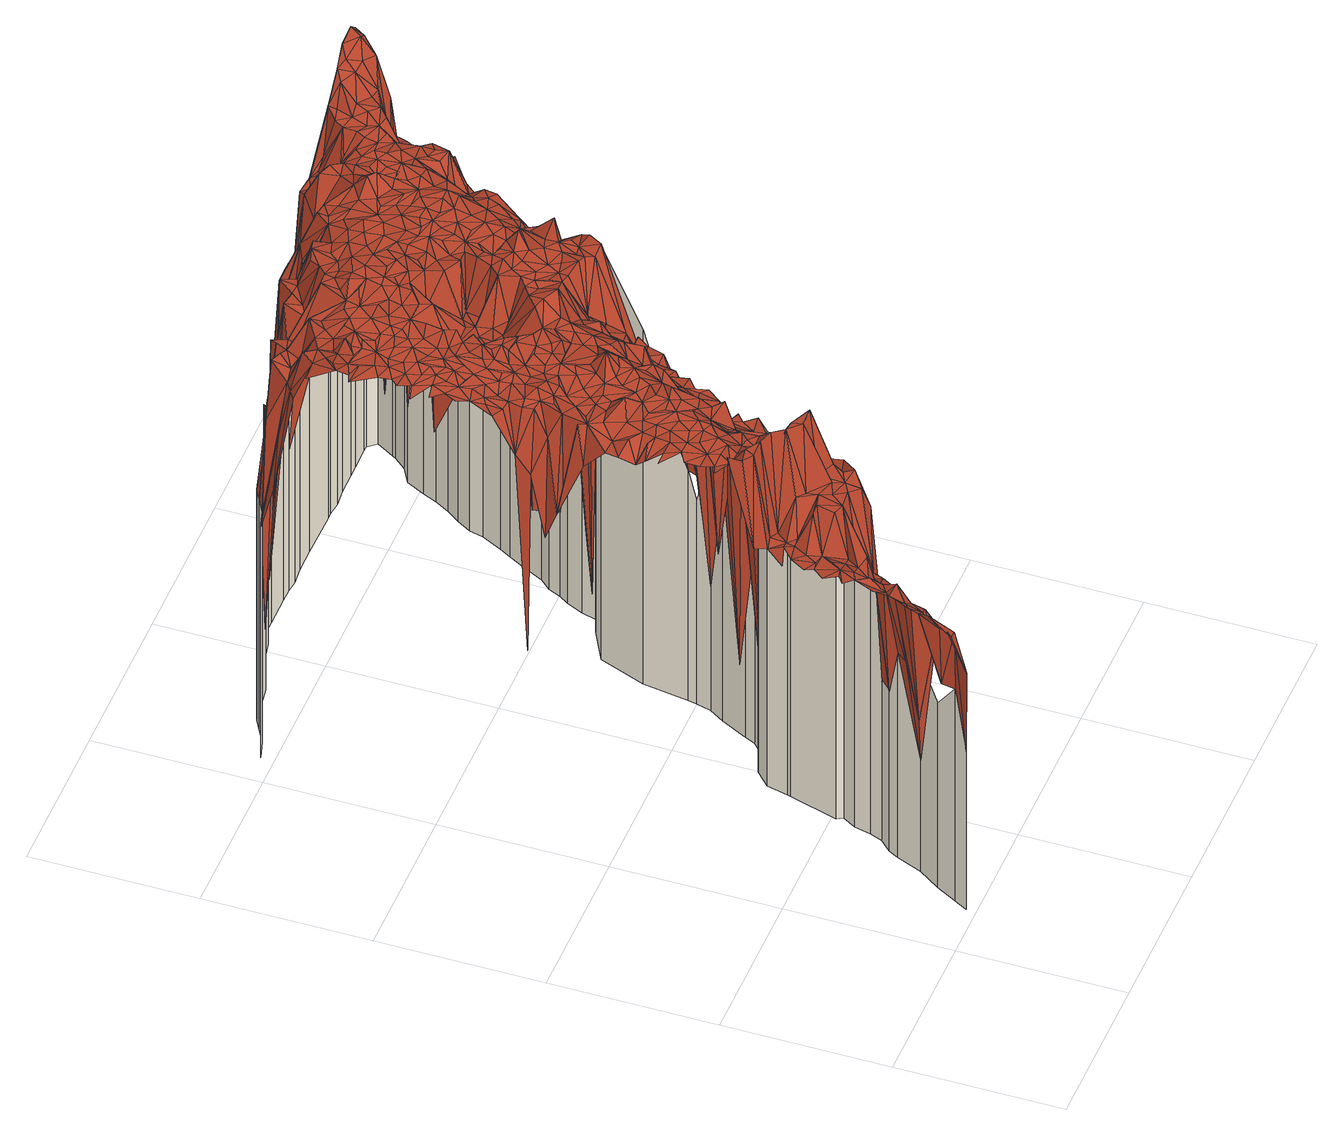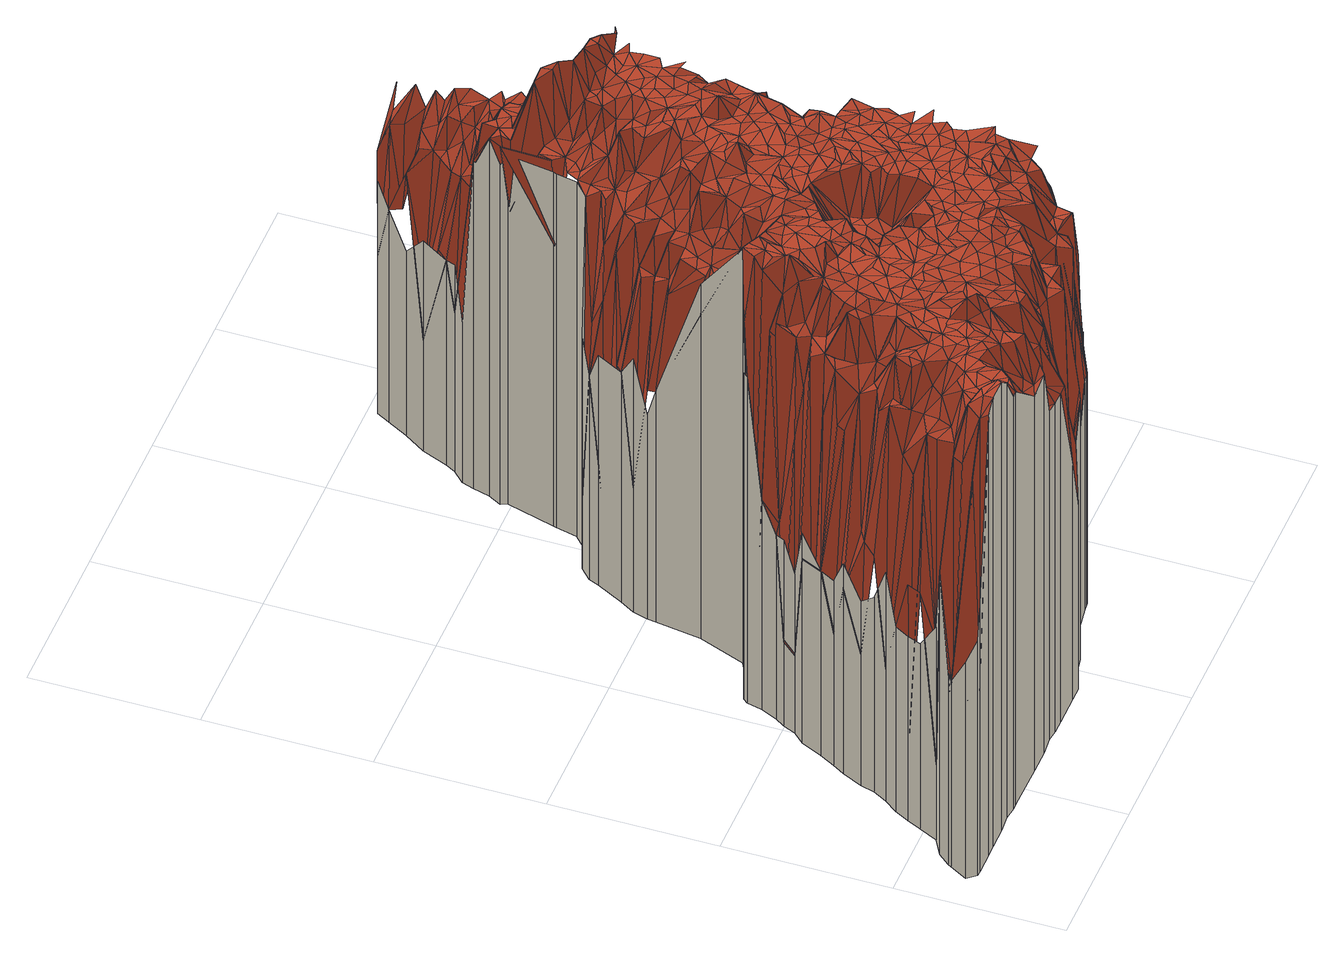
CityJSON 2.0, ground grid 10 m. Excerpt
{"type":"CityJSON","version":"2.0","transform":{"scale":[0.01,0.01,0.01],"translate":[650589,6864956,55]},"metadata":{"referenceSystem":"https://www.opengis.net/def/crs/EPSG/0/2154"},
"CityObjects":{
"building1":{"type":"Building","geometry":[{"type":"MultiSurface","lod":"2","boundaries":[[[0,1,2]],[[3,4,2]],[[1,3,2]],[[5,4,6]],[[4,3,6]],[[3,1,7]],[[8,5,9]],[[10,11,12]],[[8,13,14]],[[13,10,14]],[[13,8,9]],[[12,11,15]],[[5,6,16]],[[6,3,16]],[[3,7,17]],[[11,10,18]],[[5,16,9]],[[10,13,18]],[[16,3,17]],[[19,20,21,17]],[[15,11,22]],[[15,23,24]],[[24,23,25]],[[23,26,25]],[[26,23,27]],[[11,28,22]],[[28,11,18]],[[23,15,29]],[[30,13,9]],[[31,32,27]],[[16,33,9]],[[34,15,22]],[[32,31,35]],[[15,34,29]],[[13,30,18]],[[36,16,17]],[[33,30,9]],[[28,34,22]],[[37,19,17,38]],[[23,39,27]],[[33,16,36]],[[40,28,18]],[[39,31,27]],[[41,42,43]],[[35,31,44]],[[30,40,18]],[[45,23,29]],[[34,28,46]],[[30,33,36]],[[29,34,47]],[[39,23,48]],[[28,40,46]],[[23,45,48]],[[49,35,44]],[[31,39,44]],[[35,49,43]],[[50,30,36]],[[40,30,51]],[[45,29,47]],[[30,50,51]],[[52,53,54]],[[45,39,48]],[[41,55,54]],[[56,41,43]],[[34,46,57]],[[55,52,54]],[[39,58,44]],[[53,59,60]],[[50,36,61]],[[34,62,47]],[[46,40,63]],[[64,37,38,65]],[[49,56,43]],[[58,49,44]],[[40,51,63]],[[59,53,52]],[[55,41,66]],[[41,56,66]],[[67,59,68]],[[51,50,63]],[[39,45,69]],[[62,34,57]],[[69,45,47]],[[52,55,70]],[[59,52,70]],[[39,69,71]],[[56,49,72]],[[73,50,61]],[[49,58,72]],[[58,39,74]],[[50,73,63]],[[46,75,57]],[[75,46,63]],[[74,39,71]],[[76,77,68]],[[56,78,66]],[[79,55,66]],[[80,69,47]],[[62,80,47]],[[68,59,81]],[[77,76,82]],[[55,79,70]],[[83,59,70]],[[84,56,72]],[[76,68,81]],[[78,79,66]],[[69,80,71]],[[85,62,57]],[[73,75,63]],[[56,84,78]],[[76,86,82]],[[87,86,88]],[[58,89,72]],[[90,73,61]],[[79,83,70]],[[80,74,71]],[[91,64,65,90]],[[75,85,57]],[[85,80,62]],[[89,58,74]],[[59,92,81]],[[75,73,90]],[[92,59,83]],[[89,84,72]],[[93,94,88]],[[79,78,95]],[[83,79,96]],[[97,94,98]],[[80,89,74]],[[92,76,81]],[[86,93,88]],[[85,75,99]],[[86,76,100]],[[101,97,102]],[[84,103,78]],[[104,80,85]],[[105,75,90]],[[75,105,99]],[[89,80,106]],[[93,86,100]],[[78,103,95]],[[76,107,100]],[[94,108,98]],[[84,89,109]],[[108,94,93]],[[80,104,106]],[[104,85,99]],[[108,97,98]],[[110,91,90,111]],[[101,112,113]],[[79,114,96]],[[115,83,96]],[[76,92,116]],[[103,84,109]],[[115,92,83]],[[107,76,116]],[[114,79,95]],[[112,101,102]],[[97,117,102]],[[97,108,117]],[[118,104,99]],[[89,119,109]],[[119,89,106]],[[120,93,100]],[[121,103,109]],[[92,115,116]],[[114,115,96]],[[104,122,106]],[[123,124,113]],[[107,125,100]],[[120,108,93]],[[105,126,99]],[[112,123,113]],[[103,127,95]],[[128,110,111,129]],[[117,112,102]],[[119,121,109]],[[130,124,131]],[[125,107,116]],[[122,104,118]],[[126,118,99]],[[122,119,106]],[[103,121,132]],[[133,120,100]],[[125,133,100]],[[134,114,95]],[[115,114,135]],[[127,103,132]],[[115,136,116]],[[126,105,129]],[[130,131,137]],[[124,123,131]],[[108,138,117]],[[120,138,108]],[[127,134,95]],[[130,139,140]],[[112,117,141]],[[121,119,142]],[[143,122,118]],[[119,122,142]],[[144,125,116]],[[114,134,135]],[[123,112,145]],[[146,130,137]],[[131,123,137]],[[147,115,135]],[[136,144,116]],[[126,143,118]],[[145,112,141]],[[121,148,132]],[[149,150,151]],[[152,128,129,126]],[[120,133,153]],[[115,147,136]],[[140,139,151]],[[139,130,146]],[[154,127,132]],[[138,155,117]],[[125,156,133]],[[148,121,142]],[[117,155,141]],[[138,120,153]],[[123,146,137]],[[134,147,135]],[[122,157,142]],[[158,122,143]],[[144,156,125]],[[148,154,132]],[[133,156,153]],[[122,158,159]],[[157,122,159]],[[126,158,143]],[[134,127,160]],[[123,145,161]],[[162,152,126,163]],[[164,149,165]],[[166,149,151]],[[167,144,136]],[[127,154,160]],[[147,134,168]],[[139,166,151]],[[157,148,142]],[[169,145,141]],[[147,167,136]],[[123,170,171]],[[172,138,153]],[[138,172,155]],[[168,134,160]],[[146,123,171]],[[123,173,170]],[[154,148,174]],[[175,164,165]],[[175,176,164]],[[156,172,153]],[[144,177,156]],[[149,166,178]],[[158,179,159]],[[145,169,161]],[[173,123,161]],[[155,180,141]],[[149,181,165]],[[179,157,159]],[[155,172,182]],[[183,139,146]],[[184,147,168]],[[177,144,167]],[[167,147,185]],[[181,149,178]],[[179,148,157]],[[148,179,174]],[[186,162,163,187]],[[183,166,139]],[[188,154,174]],[[154,188,160]],[[180,169,141]],[[147,184,185]],[[180,155,182]],[[172,156,189]],[[188,168,160]],[[170,173,171]],[[179,158,190]],[[191,175,165]],[[156,177,189]],[[172,192,182]],[[191,176,175]],[[176,193,194]],[[166,183,178]],[[195,183,146]],[[179,196,174]],[[181,191,165]],[[188,184,168]],[[197,186,187,198]],[[169,199,161]],[[200,181,178]],[[201,146,171]],[[196,188,174]],[[201,195,146]],[[183,200,178]],[[199,173,161]],[[177,167,202]],[[192,203,182]],[[176,191,204]],[[205,179,190]],[[176,206,193]],[[172,203,192]],[[179,205,196]],[[207,172,189]],[[191,181,208]],[[209,167,185]],[[173,210,171]],[[193,211,212]],[[203,180,182]],[[199,169,213]],[[177,207,189]],[[169,180,213]],[[205,188,196]],[[206,176,204]],[[201,183,195]],[[184,188,214]],[[184,209,185]],[[215,211,216]],[[210,217,171]],[[167,209,202]],[[173,199,218]],[[217,201,171]],[[181,200,219]],[[172,207,220]],[[203,172,220]],[[200,183,221]],[[210,173,218]],[[191,208,222]],[[193,206,211]],[[207,177,223]],[[204,191,222]],[[208,181,219]],[[209,177,202]],[[224,197,198,225]],[[226,205,190]],[[180,203,227]],[[183,201,221]],[[228,184,214]],[[229,199,213]],[[209,184,230]],[[180,229,213]],[[177,231,223]],[[188,205,226]],[[206,204,222]],[[199,229,218]],[[188,232,214]],[[231,177,209]],[[184,228,230]],[[211,206,233]],[[217,210,234]],[[235,200,221]],[[236,237,216]],[[200,235,219]],[[208,238,222]],[[201,217,239]],[[238,208,219]],[[211,240,216]],[[241,180,227]],[[242,203,220]],[[207,243,220]],[[237,236,244]],[[243,207,223]],[[232,188,226]],[[210,218,245]],[[180,241,229]],[[240,211,233]],[[246,206,222]],[[201,247,221]],[[228,209,230]],[[232,228,214]],[[236,216,248]],[[206,246,249]],[[234,210,245]],[[216,240,248]],[[203,250,227]],[[218,229,245]],[[206,251,233]],[[251,206,249]],[[247,201,239]],[[252,253,254]],[[243,242,220]],[[252,255,256]],[[238,246,222]],[[257,253,244]],[[247,235,221]],[[217,234,258]],[[250,203,242]],[[231,259,223]],[[217,260,239]],[[261,224,225,262]],[[263,238,219]],[[236,257,244]],[[229,264,245]],[[209,228,265]],[[251,240,233]],[[235,263,219]],[[259,243,223]],[[255,252,254]],[[250,241,227]],[[246,251,249]],[[228,232,265]],[[266,267,256]],[[229,268,264]],[[253,257,254]],[[269,231,209]],[[240,270,248]],[[238,263,271]],[[241,268,229]],[[235,247,272]],[[246,238,273]],[[243,259,242]],[[260,217,258]],[[255,266,256]],[[274,209,265]],[[209,274,275]],[[276,236,248]],[[260,247,239]],[[238,271,273]],[[277,234,245]],[[263,235,272]],[[278,261,262,279]],[[280,259,231]],[[240,251,281]],[[267,282,283]],[[264,284,245]],[[257,236,285]],[[270,240,281]],[[269,209,275]],[[267,266,286]],[[251,246,287]],[[266,255,254]],[[270,276,248]],[[269,280,231]],[[234,277,258]],[[271,263,273]],[[250,268,241]],[[247,288,272]],[[236,276,285]],[[289,290,282]],[[288,247,260]],[[291,250,242]],[[276,270,281]],[[292,267,286]],[[259,291,242]],[[251,293,281]],[[294,257,285]],[[295,246,273]],[[296,284,264]],[[274,269,275]],[[268,296,264]],[[293,251,287]],[[269,259,280]],[[297,263,272]],[[257,298,254]],[[246,295,287]],[[299,300,289]],[[267,292,282]],[[263,301,273]],[[298,266,254]],[[268,250,302]],[[266,303,286]],[[284,304,245]],[[293,276,281]],[[274,265,305]],[[288,297,272]],[[304,277,245]],[[301,263,306]],[[263,297,306]],[[298,257,294]],[[299,289,282]],[[300,299,307]],[[308,269,274]],[[309,300,307]],[[303,266,310]],[[311,260,258]],[[311,288,260]],[[277,312,258]],[[259,269,313]],[[250,291,302]],[[301,314,273]],[[315,278,279,305]],[[303,292,286]],[[295,293,287]],[[314,295,273]],[[266,316,310]],[[276,293,317]],[[296,268,302]],[[308,274,305]],[[276,318,285]],[[297,288,319]],[[284,296,320]],[[321,259,313]],[[266,298,316]],[[318,294,285]],[[304,284,320]],[[291,259,321]],[[288,311,319]],[[312,311,258]],[[322,312,277]],[[299,282,323]],[[304,322,277]],[[318,276,317]],[[269,308,324]],[[297,325,306]],[[298,294,326]],[[292,327,282]],[[295,314,328]],[[329,296,302]],[[299,330,307]],[[293,331,317]],[[330,309,307]],[[293,295,332]],[[311,312,322]],[[303,327,292]],[[333,301,306]],[[316,334,310]],[[291,335,302]],[[282,327,323]],[[294,318,326]],[[336,303,310]],[[337,297,319]],[[301,338,314]],[[330,299,323]],[[296,339,320]],[[331,293,332]],[[331,318,317]],[[339,304,320]],[[327,303,340]],[[269,341,313]],[[342,308,305]],[[311,343,319]],[[314,338,328]],[[344,329,302]],[[311,322,345]],[[325,333,306]],[[322,304,345]],[[334,336,310]],[[316,298,346]],[[335,344,302]],[[291,321,347]],[[348,295,328]],[[349,350,351,352]],[[344,296,329]],[[338,301,353]],[[303,336,340]],[[330,351,309]],[[301,333,353]],[[269,324,354]],[[327,330,323]],[[341,321,313]],[[324,308,354]],[[295,348,332]],[[343,337,319]],[[325,297,355]],[[356,298,326]],[[335,291,357]],[[343,311,358]],[[298,359,346]],[[318,360,326]],[[361,297,337]],[[339,296,362]],[[318,331,363]],[[308,342,354]],[[316,364,334]],[[338,348,328]],[[291,347,357]],[[296,344,365]],[[359,298,366]],[[341,269,354]],[[351,330,367]],[[333,338,353]],[[368,304,339]],[[321,341,347]],[[369,327,340]],[[330,327,370]],[[304,368,345]],[[297,361,355]],[[371,315,305,372]],[[311,373,358]],[[374,311,345]],[[344,335,357]],[[296,365,362]],[[298,356,366]],[[364,316,346]],[[360,318,363]],[[375,342,305]],[[360,356,326]],[[376,331,332]],[[336,369,340]],[[364,336,334]],[[330,377,367]],[[343,361,337]],[[378,333,325]],[[373,311,374]],[[359,364,346]],[[338,333,379]],[[331,376,363]],[[380,330,370]],[[348,381,332]],[[378,325,355]],[[327,369,370]],[[377,351,367]],[[348,338,382]],[[377,330,380]],[[383,343,358]],[[368,339,362]],[[384,344,357]],[[364,359,366]],[[361,343,385]],[[368,374,345]],[[364,369,336]],[[347,386,357]],[[333,378,379]],[[381,376,332]],[[347,341,387]],[[356,360,388]],[[373,383,358]],[[343,383,385]],[[350,389,390,351]],[[344,391,365]],[[342,392,354]],[[338,379,393]],[[351,377,390]],[[392,342,375]],[[394,368,362]],[[386,384,357]],[[356,395,366]],[[392,341,354]],[[386,347,387]],[[344,384,391]],[[396,360,363]],[[361,397,355]],[[369,398,370]],[[369,364,399]],[[338,400,382]],[[401,348,382]],[[376,402,363]],[[397,378,355]],[[395,356,388]],[[401,381,348]],[[362,365,403]],[[377,380,404]],[[405,380,370]],[[378,397,379]],[[341,406,387]],[[400,338,393]],[[360,396,388]],[[368,407,374]],[[364,366,408]],[[341,392,409]],[[406,341,409]],[[410,373,374]],[[407,368,394]],[[402,396,363]],[[411,371,372,412]],[[379,397,393]],[[365,391,413]],[[381,401,376]],[[414,394,362]],[[406,386,387]],[[415,361,385]],[[392,375,412]],[[416,369,399]],[[369,416,398]],[[364,416,399]],[[366,395,408]],[[417,383,373]],[[403,365,413]],[[377,418,390]],[[400,401,382]],[[398,419,370]],[[384,386,420]],[[380,418,404]],[[396,395,388]],[[383,415,385]],[[415,397,361]],[[407,410,374]],[[418,377,404]],[[414,362,403]],[[405,418,380]],[[391,384,420]],[[416,364,408]],[[419,405,370]],[[421,402,376]],[[410,417,373]],[[414,407,394]],[[401,421,376]],[[389,422,423,390]],[[386,406,424]],[[397,425,393]],[[406,409,426]],[[409,392,427]],[[398,416,428]],[[395,396,429]],[[395,429,408]],[[427,392,412]],[[390,418,423]],[[417,415,383]],[[425,400,393]],[[421,396,402]],[[414,403,413]],[[430,411,412,431]],[[420,386,432]],[[391,433,413]],[[419,398,428]],[[401,400,434]],[[386,424,432]],[[424,406,426]],[[419,418,405]],[[435,410,407]],[[433,391,420]],[[397,415,436]],[[397,436,425]],[[400,425,434]],[[437,414,413]],[[422,438,439,423]],[[435,417,410]],[[440,407,414]],[[416,441,428]],[[426,409,442]],[[443,416,408]],[[409,427,442]],[[418,444,423]],[[444,439,423]],[[433,437,413]],[[421,401,445]],[[429,446,408]],[[429,396,447]],[[435,407,440]],[[445,401,434]],[[418,419,448]],[[416,443,441]],[[415,417,449]],[[438,450,451,439]],[[424,426,442]],[[444,452,439]],[[453,433,420]],[[415,454,436]],[[455,420,432]],[[456,414,437]],[[417,435,449]],[[457,419,428]],[[446,443,408]],[[396,421,458]],[[444,418,459]],[[424,455,432]],[[396,460,447]],[[441,457,428]],[[425,436,461]],[[462,418,448]],[[455,453,420]],[[434,425,463]],[[464,440,414]],[[465,430,431,466]],[[464,414,456]],[[467,435,440]],[[418,462,459]],[[419,457,448]],[[454,415,468]],[[452,444,469]],[[429,470,446]],[[470,429,447]],[[455,424,471]],[[472,424,442]],[[460,396,458]],[[427,472,442]],[[415,449,468]],[[433,453,473]],[[443,457,441]],[[471,424,472]],[[469,444,459]],[[421,445,458]],[[425,461,463]],[[437,433,474]],[[445,434,463]],[[436,454,475]],[[470,443,446]],[[476,467,440]],[[456,437,474]],[[435,467,477]],[[461,436,475]],[[464,476,440]],[[453,455,478]],[[449,435,479]],[[480,433,473]],[[453,478,473]],[[460,481,447]],[[464,456,474]],[[457,443,482]],[[483,454,468]],[[433,480,474]],[[467,476,477]],[[462,484,459]],[[454,483,475]],[[443,470,485]],[[452,469,486]],[[455,471,487]],[[484,469,459]],[[479,435,477]],[[449,479,468]],[[462,448,488]],[[489,470,447]],[[471,472,487]],[[448,457,488]],[[478,455,490]],[[450,491,486,451]],[[481,489,447]],[[461,492,463]],[[493,445,463]],[[494,464,474]],[[478,495,473]],[[445,496,458]],[[492,461,475]],[[497,460,458]],[[498,476,464]],[[479,483,468]],[[499,465,466,500]],[[482,443,501]],[[497,481,460]],[[495,480,473]],[[484,462,502]],[[470,489,485]],[[501,443,485]],[[490,455,503]],[[469,484,486]],[[476,504,477]],[[498,464,494]],[[457,482,501]],[[493,496,445]],[[505,457,506]],[[503,455,487]],[[457,505,488]],[[483,507,475]],[[462,508,502]],[[492,493,463]],[[498,494,474]],[[478,490,503]],[[483,479,509]],[[480,510,474]],[[495,478,511]],[[508,462,488]],[[498,504,476]],[[497,489,481]],[[457,501,506]],[[512,492,475]],[[507,483,509]],[[507,512,475]],[[510,498,474]],[[513,497,458]],[[514,479,477]],[[480,495,515]],[[496,516,458]],[[478,517,511]],[[489,518,485]],[[478,503,517]],[[519,499,500,520]],[[504,514,477]],[[479,514,509]],[[510,480,515]],[[516,513,458]],[[515,495,511]],[[521,484,502]],[[522,505,506]],[[505,522,488]],[[518,501,485]],[[493,516,496]],[[523,493,492]],[[484,521,486]],[[518,489,524]],[[525,507,509]],[[512,523,492]],[[489,497,526]],[[498,510,527]],[[508,521,502]],[[501,528,506]],[[529,519,520,517]],[[514,525,509]],[[512,507,530]],[[524,489,526]],[[504,498,531]],[[532,508,488]],[[493,523,533]],[[528,522,506]],[[514,504,534]],[[535,497,513]],[[522,532,488]],[[507,525,530]],[[536,515,511]],[[517,536,511]],[[536,510,515]],[[523,512,530]],[[516,493,537]],[[537,493,533]],[[514,538,525]],[[518,524,526]],[[534,504,531]],[[501,518,539]],[[513,516,540]],[[491,541,542,486]],[[543,498,527]],[[521,508,544]],[[497,535,526]],[[486,521,542]],[[528,501,539]],[[510,543,527]],[[522,528,545]],[[546,514,534]],[[532,522,545]],[[535,513,540]],[[508,532,547]],[[514,548,538]],[[531,498,549]],[[538,548,525]],[[544,508,547]],[[525,550,530]],[[510,536,551]],[[548,514,546]],[[498,543,549]],[[523,552,533]],[[518,553,539]],[[523,530,554]],[[536,517,551]],[[555,529,517,556]],[[525,548,550]],[[543,510,551]],[[534,531,549]],[[557,518,526]],[[552,537,533]],[[530,550,554]],[[516,558,540]],[[518,557,553]],[[521,544,559]],[[558,516,537]],[[545,528,560]],[[521,561,542]],[[562,532,545]],[[546,534,563]],[[528,539,560]],[[564,535,540]],[[532,562,547]],[[565,523,554]],[[561,521,559]],[[535,566,526]],[[548,546,563]],[[523,565,552]],[[548,567,550]],[[553,568,539]],[[550,569,554]],[[570,544,547]],[[571,534,549]],[[558,564,540]],[[537,552,572]],[[562,545,560]],[[561,573,542]],[[541,574,573,542]],[[566,557,526]],[[544,570,559]],[[563,534,575]],[[553,557,568]],[[550,567,569]],[[567,548,576]],[[566,535,577]],[[539,568,560]],[[548,563,576]],[[543,571,549]],[[577,535,578]],[[535,564,578]],[[579,558,537]],[[580,570,547]],[[534,571,575]],[[579,537,572]],[[581,565,554]],[[569,581,554]],[[562,582,547]],[[582,580,547]],[[565,583,552]],[[552,583,572]],[[564,558,584]],[[585,561,559]],[[586,543,551]],[[568,557,587]],[[561,588,573]],[[557,566,587]],[[566,577,578]],[[568,589,560]],[[590,567,576]],[[569,567,591]],[[558,579,584]],[[570,585,559]],[[592,562,560]],[[563,590,576]],[[582,562,593]],[[581,583,565]],[[582,570,580]],[[585,588,561]],[[583,594,572]],[[590,563,575]],[[562,592,593]],[[571,543,586]],[[595,555,556,596]],[[581,569,591]],[[589,592,560]],[[597,568,587]],[[567,590,598]],[[583,581,599]],[[567,598,591]],[[600,566,578]],[[566,597,587]],[[601,590,575]],[[602,564,584]],[[603,579,572]],[[594,603,572]],[[564,602,578]],[[570,582,604]],[[585,570,604]],[[571,605,575]],[[582,593,606]],[[605,601,575]],[[588,607,573]],[[579,603,584]],[[589,568,608]],[[594,583,609]],[[597,566,600]],[[574,610,607,573]],[[588,585,604]],[[593,592,606]],[[568,597,608]],[[611,583,599]],[[612,581,591]],[[581,611,599]],[[582,613,604]],[[614,590,601]],[[603,615,584]],[[613,582,606]],[[605,571,586]],[[602,600,578]],[[603,594,609]],[[581,612,611]],[[615,602,584]],[[616,588,604]],[[592,589,617]],[[605,614,601]],[[590,614,598]],[[609,583,618]],[[619,597,600]],[[588,616,607]],[[583,611,618]],[[589,608,617]],[[613,620,604]],[[620,613,606]],[[592,621,606]],[[620,616,604]],[[602,619,600]],[[598,614,622]],[[623,605,586]],[[614,605,624]],[[603,609,618]],[[608,597,625]],[[621,592,617]],[[603,626,615]],[[598,627,591]],[[597,619,625]],[[611,612,628]],[[626,602,615]],[[627,612,591]],[[624,605,629]],[[630,620,606]],[[607,616,631]],[[627,598,622]],[[629,605,623]],[[616,620,632]],[[614,624,629]],[[608,633,617]],[[614,634,622]],[[621,630,606]],[[610,635,636,607]],[[602,626,637]],[[611,638,618]],[[626,603,639]],[[619,640,625]],[[638,611,628]],[[633,608,625]],[[612,627,628]],[[641,603,618]],[[602,642,619]],[[643,621,617]],[[639,603,644]],[[616,632,631]],[[620,645,646]],[[603,641,644]],[[632,620,646]],[[620,630,645]],[[642,602,637]],[[634,647,622]],[[633,643,617]],[[619,642,640]],[[626,639,637]],[[648,595,596,649]],[[650,623,586]],[[614,651,634]],[[651,614,629]],[[647,627,622]],[[627,638,628]],[[638,641,618]],[[645,630,646]],[[640,652,625]],[[630,621,653]],[[621,643,653]],[[652,633,625]],[[629,623,654]],[[641,639,644]],[[632,655,631]],[[639,642,637]],[[635,656,655,636]],[[647,634,657]],[[633,658,643]],[[640,642,659]],[[660,632,646]],[[652,640,659]],[[630,660,646]],[[627,647,657]],[[634,651,657]],[[638,627,661]],[[658,633,652]],[[643,658,653]],[[641,638,661]],[[651,629,654]],[[639,641,662]],[[655,632,663]],[[654,623,650]],[[664,630,653]],[[630,665,666]],[[630,664,665]],[[632,660,663]],[[667,642,639]],[[660,630,666]],[[658,664,653]],[[668,627,657]],[[627,669,661]],[[642,670,659]],[[669,627,671]],[[627,668,671]],[[667,639,662]],[[670,652,659]],[[672,641,661]],[[651,673,657]],[[658,652,674]],[[641,672,662]],[[670,642,675]],[[642,667,675]],[[676,651,654]],[[651,677,673]],[[673,668,657]],[[665,678,666]],[[679,658,674]],[[664,680,665]],[[670,681,652]],[[658,682,664]],[[677,651,683]],[[684,655,663]],[[669,672,661]],[[652,681,674]],[[676,654,650]],[[660,685,663]],[[678,660,666]],[[651,676,683]],[[686,648,649,687]],[[658,679,688]],[[680,678,665]],[[689,669,671]],[[682,658,688]],[[668,689,671]],[[690,676,650]],[[664,682,680]],[[691,670,675]],[[685,684,663]],[[667,691,675]],[[692,667,662]],[[673,677,693]],[[656,694,695,655]],[[685,660,696]],[[660,678,696]],[[672,692,662]],[[668,673,693]],[[676,690,697]],[[672,669,698]],[[681,670,699]],[[655,684,695]],[[700,679,674]],[[701,677,683]],[[702,686,687,697]],[[677,701,693]],[[679,700,688]],[[689,668,693]],[[676,703,683]],[[684,685,696]],[[670,691,699]],[[703,676,697]],[[689,704,669]],[[681,705,674]],[[669,704,698]],[[692,672,706]],[[678,707,696]],[[678,680,708]],[[680,682,708]],[[709,691,667]],[[682,688,710]],[[672,711,706]],[[703,701,683]],[[711,672,698]],[[705,681,699]],[[712,702,697,703]],[[692,709,667]],[[705,700,674]],[[713,684,696]],[[678,708,707]],[[688,700,714]],[[691,709,699]],[[715,689,693]],[[684,713,695]],[[708,682,710]],[[704,711,698]],[[707,716,696]],[[717,692,706]],[[688,718,710]],[[701,719,693]],[[718,688,714]],[[709,705,699]],[[711,717,706]],[[701,703,720]],[[700,705,714]],[[716,713,696]],[[719,715,693]],[[709,692,717]],[[708,716,707]],[[689,715,721]],[[722,712,703,720]],[[704,689,723]],[[713,724,695]],[[705,709,725]],[[694,726,724,695]],[[727,708,710]],[[718,727,710]],[[711,704,723]],[[719,701,728]],[[728,701,720]],[[717,711,729]],[[705,730,714]],[[709,717,731]],[[711,732,729]],[[723,689,721]],[[730,718,714]],[[709,731,725]],[[711,723,732]],[[724,713,733]],[[734,705,725]],[[716,708,735]],[[730,705,736]],[[718,737,727]],[[738,715,719]],[[739,722,720,740]],[[727,741,708]],[[705,734,736]],[[737,718,730]],[[716,742,713]],[[715,738,721]],[[708,741,735]],[[726,743,744,724]],[[732,745,729]],[[744,724,733]],[[713,742,733]],[[738,719,728]],[[723,746,732]],[[737,741,727]],[[731,747,725]],[[748,716,735]],[[749,717,729]],[[750,723,721]],[[717,749,731]],[[751,737,730]],[[747,734,725]],[[746,745,732]],[[742,716,748]],[[752,739,740,753]],[[738,750,721]],[[754,730,736]],[[746,723,755]],[[742,744,733]],[[734,754,736]],[[747,731,756]],[[737,751,757]],[[741,737,758]],[[754,751,730]],[[745,746,755]],[[723,759,755]],[[749,760,731]],[[745,749,729]],[[731,761,756]],[[758,737,762]],[[760,761,731]],[[723,750,763]],[[764,748,735]],[[741,765,735]],[[737,766,762]],[[766,737,757]],[[747,754,734]],[[759,745,755]],[[750,738,767]],[[743,768,769,744]],[[751,754,757]],[[744,742,769]],[[759,723,763]],[[770,752,753,771]],[[765,741,758]],[[765,764,735]],[[754,747,772]],[[773,747,756]],[[766,758,762]],[[749,761,760]],[[774,742,748]],[[754,766,757]],[[764,774,748]],[[761,773,756]],[[747,773,772]],[[773,754,772]],[[765,758,775]],[[763,750,776]],[[758,766,775]],[[777,745,759]],[[742,774,769]],[[776,750,767]],[[777,749,745]],[[761,749,778]],[[764,765,779]],[[754,780,766]],[[759,763,776]],[[774,764,779]],[[749,781,778]],[[773,761,782]],[[754,773,783]],[[766,784,775]],[[785,765,775]],[[777,759,786]],[[787,770,771,776]],[[780,754,783]],[[749,777,781]],[[786,759,776]],[[766,780,784]],[[765,788,779]],[[789,761,778]],[[773,782,790]],[[761,789,782]],[[788,765,785]],[[774,791,769]],[[768,792,791,769]],[[784,793,775]],[[781,789,778]],[[793,785,775]],[[774,779,794]],[[795,777,786]],[[795,786,776]],[[782,789,790]],[[781,777,796]],[[797,773,790]],[[783,773,797]],[[779,788,794]],[[780,798,784]],[[798,780,783]],[[789,781,796]],[[774,794,791]],[[789,799,790]],[[777,795,800]],[[788,785,801]],[[800,795,776]],[[798,793,784]],[[799,797,790]],[[802,787,776,803]],[[785,793,801]],[[796,777,804]],[[798,783,797]],[[777,800,805]],[[799,789,806]],[[804,777,805]],[[791,794,807]],[[788,808,794]],[[789,796,809]],[[797,799,806]],[[810,788,801]],[[793,798,811]],[[788,810,812]],[[808,788,812]],[[813,789,809]],[[814,796,804]],[[798,797,815]],[[816,802,803,817]],[[793,818,801]],[[789,813,819]],[[789,819,806]],[[794,808,807]],[[796,814,809]],[[818,793,811]],[[820,797,806]],[[814,804,805]],[[810,808,812]],[[821,791,807]],[[798,822,811]],[[818,810,801]],[[797,820,815]],[[822,798,815]],[[819,820,806]],[[808,810,823]],[[824,813,809]],[[808,821,807]],[[819,813,824]],[[810,818,823]],[[822,818,811]],[[825,814,805]],[[814,824,809]],[[826,816,817,827]],[[820,828,815]],[[828,822,815]],[[792,829,830,791]],[[820,819,824]],[[831,808,823]],[[821,808,832]],[[821,833,791]],[[808,831,832]],[[818,822,834]],[[824,814,835]],[[814,825,835]],[[823,818,836]],[[820,824,837]],[[828,820,837]],[[838,822,828]],[[831,823,836]],[[839,826,827,840]],[[831,841,832]],[[833,821,832]],[[842,818,834]],[[822,842,834]],[[818,842,836]],[[824,843,837]],[[822,838,844]],[[843,824,835]],[[845,828,837]],[[841,833,832]],[[842,822,844]],[[845,838,828]],[[831,836,846]],[[847,839,840,848]],[[841,831,849]],[[843,850,837]],[[850,845,837]],[[838,845,844]],[[836,842,846]],[[831,846,849]],[[833,841,849]],[[829,851,852,830]],[[844,845,853]],[[846,842,854]],[[843,855,850]],[[842,844,856]],[[855,845,850]],[[833,857,858]],[[859,847,848,860]],[[857,833,849]],[[856,844,853]],[[855,843,860]],[[846,861,849]],[[851,862,863,852]],[[861,846,854]],[[842,864,854]],[[845,855,865]],[[864,842,856]],[[861,857,849]],[[845,866,853]],[[864,861,854]],[[867,855,860]],[[845,865,866]],[[861,868,857]],[[866,856,853]],[[869,859,860,870]],[[868,861,871]],[[861,864,871]],[[866,864,856]],[[865,855,872]],[[857,868,873]],[[855,867,872]],[[862,874,873,863]],[[866,865,872]],[[864,866,875]],[[876,869,870,877]],[[871,864,878]],[[868,871,879]],[[878,864,875]],[[873,868,879]],[[866,880,875]],[[881,866,872]],[[871,878,879]],[[880,878,875]],[[882,876,877,883]],[[880,866,881]],[[874,884,885,873]],[[886,873,879]],[[878,880,887]],[[878,888,879]],[[888,878,887]],[[880,881,889]],[[888,886,879]],[[887,880,890]],[[891,882,883,889]],[[880,889,890]],[[884,892,893,885]],[[888,893,886]],[[888,887,890]],[[894,888,890]],[[889,895,890]],[[888,894,896]],[[895,894,890]],[[893,888,897]],[[898,891,889,895]],[[897,888,896]],[[892,899,900,893]],[[894,901,896]],[[895,901,894]],[[902,898,895,901]],[[901,897,896]],[[897,901,903]],[[899,904,905,900]],[[906,902,901,907]],[[903,901,908]],[[904,906,907,905]]],"semantics":{"surfaces":[{"type":"RoofSurface"},{"type":"WallSurface"}],"values":[0,0,0,0,0,0,0,0,0,0,0,0,0,0,0,0,0,0,0,1,0,0,0,0,0,0,0,0,0,0,0,0,0,0,0,0,0,0,1,0,0,0,0,0,0,0,0,0,0,0,0,0,0,0,0,0,0,0,0,0,0,0,0,0,0,0,0,0,0,0,0,1,0,0,0,0,0,0,0,0,0,0,0,0,0,0,0,0,0,0,0,0,0,0,0,0,0,0,0,0,0,0,0,0,0,0,0,0,0,0,0,0,0,0,0,0,1,0,0,0,0,0,0,0,0,0,0,0,0,0,0,0,0,0,0,0,0,0,0,0,0,0,0,0,0,0,0,0,1,0,0,0,0,0,0,0,0,0,0,0,0,0,0,0,0,0,0,0,0,0,0,0,0,0,1,0,0,0,0,0,0,0,0,0,0,0,0,0,0,0,0,0,0,0,0,0,0,0,0,0,0,0,0,0,0,0,0,0,0,0,0,1,0,0,0,0,0,0,0,0,0,0,0,0,0,0,0,0,0,0,0,0,0,0,1,0,0,0,0,0,0,0,0,0,0,0,0,0,0,0,0,0,0,0,0,0,0,0,0,0,0,0,0,0,0,0,0,0,0,0,1,0,0,0,0,0,0,0,0,0,0,0,0,0,0,0,0,0,0,0,0,1,0,0,0,0,0,0,0,0,0,0,0,0,0,0,0,0,0,0,0,0,0,0,0,0,0,0,0,0,0,0,0,0,0,0,0,0,0,0,0,0,0,0,0,0,1,0,0,0,0,0,0,0,0,0,0,0,0,0,0,0,0,0,0,0,0,0,0,0,0,0,0,0,0,0,0,0,0,0,0,0,0,0,0,0,0,0,0,0,0,0,0,0,0,0,0,0,0,0,0,0,1,0,0,0,0,0,0,0,0,0,0,0,0,0,0,0,0,0,0,0,0,0,0,0,0,0,0,0,0,0,0,1,0,0,0,0,0,0,0,0,0,0,0,0,0,0,0,0,0,0,0,0,0,0,0,0,0,0,0,0,0,0,0,0,0,0,0,0,0,0,0,0,0,0,0,0,0,0,0,0,0,0,0,0,0,0,0,0,0,0,0,1,0,0,0,0,0,0,0,0,0,0,0,0,0,0,0,0,0,0,0,0,0,0,0,0,0,0,0,0,0,0,0,0,0,0,0,0,0,0,0,0,0,0,0,0,0,0,0,0,0,0,0,0,0,0,0,0,0,0,0,0,1,0,0,0,0,0,0,0,0,0,0,0,0,0,0,0,0,0,0,0,0,0,0,0,0,0,0,0,0,0,0,0,0,0,0,0,1,0,0,0,0,0,0,0,0,0,0,0,0,0,0,0,0,0,0,0,0,0,0,0,0,0,0,0,0,0,0,0,0,0,0,0,0,0,0,0,0,1,0,0,0,0,0,0,0,0,0,0,0,0,0,0,0,0,0,0,0,0,0,0,0,0,0,0,0,0,0,0,0,0,0,0,0,1,0,0,0,0,0,0,0,0,0,0,0,0,0,0,0,0,0,0,0,0,0,0,0,0,0,0,0,0,0,0,0,0,1,0,0,0,0,0,0,0,0,0,0,0,0,0,1,0,0,0,0,0,0,0,0,0,0,0,0,0,1,0,0,0,0,0,0,0,0,0,0,0,0,0,0,0,0,0,1,0,0,0,0,0,0,0,0,0,0,0,0,0,0,0,0,0,0,0,1,0,0,0,0,0,0,0,0,0,0,0,0,0,0,0,0,0,0,0,0,0,0,0,0,0,0,0,0,0,0,0,0,0,0,0,0,0,0,0,0,0,0,0,0,0,0,0,0,0,0,0,1,0,0,0,0,0,0,0,0,0,0,1,0,0,0,0,0,0,0,0,0,0,0,0,0,0,0,0,0,0,0,0,0,0,0,0,0,0,0,0,0,0,0,0,0,0,0,0,0,0,1,0,0,0,0,0,0,0,0,0,0,0,0,0,0,0,0,0,0,0,1,0,0,0,0,0,0,0,0,0,0,0,0,0,0,0,0,0,0,0,0,0,0,1,0,0,0,0,0,0,0,0,0,0,0,0,0,0,0,0,0,0,0,0,0,0,0,1,0,0,0,0,0,0,0,0,0,0,0,0,0,0,0,0,0,0,0,0,0,0,0,0,0,0,0,0,0,0,0,1,0,0,0,0,0,0,0,0,0,0,0,0,0,0,0,0,0,0,0,0,0,0,0,0,0,0,0,0,0,0,0,0,0,0,0,0,0,0,0,0,0,0,0,0,1,0,0,0,0,0,0,0,0,0,0,0,0,0,0,0,0,0,0,0,0,0,0,0,1,0,0,0,0,0,0,0,0,0,0,0,0,0,0,0,0,0,0,0,0,0,0,0,0,0,0,0,0,0,0,0,0,0,0,0,0,0,0,0,0,0,0,0,0,0,0,0,0,0,0,0,1,0,0,0,0,0,0,0,0,0,0,0,0,0,0,0,0,0,0,0,0,0,1,0,0,0,0,0,0,0,0,0,0,0,0,0,0,0,1,0,0,0,0,0,0,0,0,0,0,0,0,0,0,0,0,0,0,0,0,0,0,0,0,0,0,0,0,0,0,0,0,0,0,0,0,0,0,0,0,0,0,0,0,0,0,0,0,0,0,0,0,1,0,0,0,0,0,0,0,0,0,0,0,0,1,0,0,0,0,0,0,0,0,0,0,1,0,0,0,0,0,0,0,0,0,0,0,0,0,0,0,0,0,0,0,0,1,0,0,0,0,0,0,0,0,0,0,0,0,0,0,0,0,0,0,0,0,0,0,0,0,1,0,0,0,1,0,0,0,0,0,0,0,0,0,0,0,0,0,0,0,0,0,0,0,1,0,0,0,0,0,0,1,0,0,0,0,0,0,0,0,0,0,0,0,0,0,0,1,0,0,0,0,0,0,0,0,0,0,0,0,0,0,0,0,0,0,0,0,0,0,0,0,1,0,0,0,1,0,0,0,0,0,0,0,0,0,0,0,0,0,0,0,0,0,0,0,0,0,0,0,0,0,0,0,0,0,0,1,0,0,0,0,0,0,0,0,0,0,1,0,0,0,0,0,0,0,0,0,0,0,0,0,0,0,0,0,0,0,0,0,1,0,0,0,0,0,0,0,0,0,0,0,0,0,0,0,0,0,1,0,0,0,0,0,0,0,0,0,0,0,0,0,0,0,0,0,0,0,0,0,0,0,1,0,0,1,0,0,0,0,0,0,0,0,0,0,0,0,0,1,0,0,0,0,0,0,0,0,0,0,0,0,0,1,0,0,0,0,0,0,0,1,0,0,0,0,0,0,1,0,0,0,0,1,0,0,0,0,0,0,0,0,0,0,0,1,0,0,0,0,0,0,1,0,0,1,0,0,0,0,0,0,0,0,1,0,1,0,0,0,0,0,0,0,1,0,1,0,0,0,0,0,0,0,1,0,1,0,0,1,0,0,1,1,0,1]}}]}
},
"vertices":[
[100,85,2252],[241,23,1847],[197,97,2124],[273,106,2094],[135,208,2300],[215,293,2222],[258,187,2109],[340,61,1177],[149,328,2305],[306,302,2150],[154,438,2358],[221,483,2311],[142,528,2374],[291,397,2198],[196,395,2291],[192,653,2376],[376,219,1597],[385,141,1572],[319,455,2301],[385,141,22],[340,61,22],[340,61,1720],[255,589,2358],[241,753,2378],[125,699,2393],[179,737,2388],[112,808,2410],[166,877,2408],[314,534,2277],[262,679,2363],[401,404,2108],[233,893,2394],[124,918,2428],[397,320,2089],[327,619,2281],[155,1006,2451],[455,268,1939],[455,268,22],[455,268,1370],[306,882,2381],[401,486,2131],[207,1159,2436],[85,1033,2454],[230,1076,2457],[258,956,2408],[367,769,2311],[385,576,2213],[381,699,2292],[289,820,2374],[300,1037,2413],[460,377,1201],[446,462,2100],[190,1301,3049],[170,1379,3069],[168,1226,2453],[249,1257,3056],[306,1085,2418],[477,644,2144],[359,951,2623],[236,1388,2965],[120,1353,3062],[542,398,835],[469,681,2300],[514,548,2092],[542,398,22],[542,398,1558],[287,1176,2446],[129,1437,2974],[183,1458,2964],[436,777,2280],[276,1311,3059],[422,852,2610],[363,1046,2412],[549,486,1527],[435,958,2627],[547,617,2099],[267,1531,2960],[166,1534,2960],[368,1159,2417],[347,1254,3071],[485,828,2616],[293,1461,2962],[168,1628,2959],[325,1380,2964],[441,1082,2639],[532,753,2166],[240,1669,2960],[129,1763,2941],[199,1756,2957],[514,980,2630],[607,553,1520],[607,553,22],[376,1452,2963],[285,1750,2965],[163,1851,2899],[447,1230,3062],[395,1337,2956],[164,1907,2855],[246,1867,2956],[587,685,2082],[317,1665,2963],[144,1999,2900],[245,1977,2952],[492,1158,3067],[588,835,2625],[641,615,1186],[540,907,2627],[347,1605,2959],[300,1842,2962],[491,1044,2636],[641,615,22],[641,615,1535],[252,2075,2901],[160,2082,2895],[484,1337,2897],[451,1397,2907],[412,1520,2963],[322,1924,2956],[643,775,2625],[628,943,2631],[378,1785,2960],[571,1087,3065],[652,874,2628],[268,2224,2972],[184,2218,2734],[442,1618,2963],[737,756,2418],[571,1250,2728],[709,682,22],[709,682,1184],[139,2354,2376],[243,2269,2973],[558,1152,3062],[412,1687,2962],[563,1337,2904],[512,1389,2904],[510,1495,2912],[230,2352,2463],[395,1872,2963],[256,2449,2808],[166,2429,2162],[357,2028,2966],[634,1026,2653],[740,773,2420],[501,1589,2963],[327,2154,2954],[299,2380,2969],[572,1441,2891],[686,1092,3065],[192,2612,2687],[131,2519,1338],[196,2523,2565],[737,756,22],[464,1764,2966],[641,1195,2642],[408,1954,2960],[506,1667,2964],[749,979,2651],[761,858,2637],[718,909,2640],[654,1303,2661],[406,2163,2968],[761,858,22],[761,858,2633],[142,2728,2980],[230,2697,2964],[289,2539,2966],[595,1530,2843],[613,1371,2742],[446,2069,3059],[324,2253,2966],[386,2333,2965],[535,1808,2963],[436,2236,2965],[697,1153,2619],[220,2793,2980],[193,2871,3000],[610,1635,2892],[278,2602,2967],[788,989,2168],[537,2005,2965],[295,2689,2969],[465,1941,2968],[363,2529,2964],[673,1414,2710],[633,1478,2785],[808,939,22],[808,939,2506],[736,1287,2615],[581,1724,2955],[808,939,2645],[257,2815,2991],[525,1866,2963],[203,3023,3001],[167,2950,2999],[362,2448,2963],[766,1145,2618],[788,974,22],[788,974,2574],[488,2163,2966],[327,2606,2990],[431,2476,2962],[683,1564,2781],[614,1875,2964],[292,2897,2998],[784,1228,2613],[281,2972,2998],[654,1726,2907],[319,2758,2966],[757,1544,2721],[480,2283,2962],[245,3110,3001],[146,3091,3002],[535,2101,2965],[766,1358,2622],[98,3183,3001],[201,3213,3002],[450,2407,2962],[517,2224,2966],[411,2712,2994],[642,1814,2956],[443,2575,2982],[355,2844,2996],[695,1661,2906],[872,1268,22],[872,1268,2613],[878,1278,2079],[606,1947,2982],[829,1410,2625],[602,2064,2965],[768,1461,2669],[753,1606,2912],[851,1341,2613],[302,3051,2999],[533,2343,2963],[456,2651,2967],[277,3279,3002],[171,3287,3008],[403,2781,2996],[515,2473,2963],[331,3121,3000],[686,2013,2964],[693,1891,2983],[746,1747,2898],[211,3333,3003],[616,2250,2963],[408,2929,2998],[518,2549,2972],[303,3192,3001],[343,2955,2998],[740,1959,2949],[395,3039,3000],[112,3545,3002],[198,3409,3006],[281,3456,3009],[252,3537,3004],[168,3564,3001],[298,3381,3005],[630,2417,2962],[824,1723,2718],[595,2511,2959],[880,1287,22],[880,1287,2613],[499,2729,2994],[629,2152,2964],[893,1416,2619],[247,3599,3005],[181,3643,2999],[726,2088,2964],[905,1638,2629],[382,3173,3002],[471,2789,2995],[536,2648,2957],[479,2881,2996],[893,1489,2607],[849,1578,2649],[389,3250,3004],[676,2321,2963],[910,1418,22],[910,1418,2618],[829,1665,2712],[408,3090,2999],[241,3798,2951],[121,3794,2943],[687,2210,2964],[363,3322,3001],[240,3684,2985],[455,2999,2999],[587,2591,2957],[175,3889,2720],[100,3883,2415],[877,1888,2764],[296,3744,2962],[466,3127,3000],[359,3405,3004],[506,3072,3003],[791,2143,2961],[607,2706,2960],[391,3487,3003],[235,3926,2715],[122,3981,2083],[559,2866,2997],[810,1988,2887],[315,3681,2995],[764,2295,3059],[1001,1502,2613],[550,2777,2996],[215,3987,2391],[934,1569,2619],[191,4082,1706],[324,3594,3002],[691,2530,2958],[703,2451,2960],[920,1711,2644],[539,2925,2998],[1001,1502,22],[390,3568,3003],[460,3211,3000],[493,3313,3003],[647,2603,2961],[764,2216,2963],[897,1843,2744],[733,2374,2964],[305,3879,2954],[991,1613,2615],[651,2817,2998],[458,3409,3003],[355,3813,2950],[561,3012,3002],[844,2094,2912],[300,3968,2708],[533,3187,3002],[559,3129,2999],[680,2868,2999],[391,3632,3004],[894,2008,2901],[440,3683,2999],[712,2694,2960],[642,2966,3004],[843,2254,2965],[369,3727,2955],[1056,1744,2612],[1083,1568,1786],[753,2603,2958],[915,2078,2899],[815,2359,2970],[461,3593,3004],[994,1847,2652],[628,3074,2999],[191,4082,22],[312,4116,22],[312,4116,1706],[191,4082,1730],[624,2906,3002],[1092,1639,2378],[732,2804,2998],[542,3438,3007],[965,1970,2729],[761,2530,2964],[473,3522,3005],[550,3359,3004],[776,2704,2961],[911,2222,2895],[575,3278,3005],[506,3653,3004],[938,2146,2854],[534,3517,3005],[302,4093,2388],[886,2390,2965],[463,3762,2953],[433,3853,2956],[1141,1534,22],[1141,1534,1713],[852,2527,2968],[870,2464,2963],[1141,1534,537],[667,3198,3018],[382,4089,2767],[769,2800,3006],[737,2873,3002],[400,3985,2722],[690,3132,3018],[698,3037,3008],[866,2589,2963],[1016,2015,2695],[823,2634,2961],[1057,1955,2646],[1075,1866,2621],[607,3414,3006],[397,4165,22],[397,4165,1708],[1036,2117,2746],[1162,1661,2048],[784,2944,2725],[935,2333,2953],[614,3485,3004],[695,3399,3009],[849,2750,2972],[509,3825,2959],[531,3722,3001],[795,3022,2749],[759,3100,2749],[674,3302,3029],[1025,2284,2905],[450,4064,2764],[501,3966,2702],[1120,1831,2617],[962,2441,2962],[635,3605,3005],[1154,1734,2400],[949,2544,2965],[1212,1598,22],[1212,1598,1504],[1039,2172,2897],[1035,2327,2898],[933,2723,2955],[599,3717,3003],[934,2652,2964],[525,4052,2729],[573,3941,2952],[1120,2063,2642],[788,3197,2730],[473,4206,22],[473,4206,1704],[1196,1881,2391],[859,2984,2747],[1210,1809,1345],[1255,1700,532],[578,3872,2953],[681,3519,3012],[1238,1660,22],[1238,1660,1701],[1173,1960,2613],[1139,2149,2663],[842,3067,2750],[1010,2588,2966],[907,2934,2726],[1130,2224,2706],[487,4210,22],[487,4210,1705],[1079,2429,2884],[654,3770,3003],[1279,1783,1706],[704,3695,3005],[544,4119,2745],[882,3195,2739],[746,3604,3012],[786,3482,3010],[602,4026,2722],[1036,2655,2965],[533,4214,22],[533,4214,1705],[533,4214,1704],[1197,2051,2620],[971,2779,3057],[1245,1992,2392],[1120,2321,2747],[726,3782,3004],[894,3344,2971],[592,4169,2710],[818,3393,3018],[944,3014,2755],[617,4078,2719],[957,3098,2750],[1153,2383,2771],[1324,1823,22],[1324,1823,1701],[1066,2534,2922],[1044,2760,3061],[592,4202,583],[798,3561,3018],[1263,1919,2376],[1324,1823,1706],[1214,2155,2622],[1214,2313,2673],[1009,2979,2754],[1138,2464,2905],[1144,2578,2880],[1275,2084,2426],[1131,2704,3077],[1257,2239,2618],[880,3454,3046],[801,3733,3045],[1063,2851,3041],[684,4190,1382],[864,3628,3044],[712,4241,1369],[1379,1913,934],[809,3960,3007],[890,3537,3045],[1323,2011,2417],[712,4241,22],[1049,3052,2750],[1029,3146,2748],[1221,2370,2688],[1304,2157,2620],[1015,3200,2740],[940,3492,3041],[1241,2484,2733],[1379,1913,22],[1379,1913,1874],[888,3726,3045],[726,4115,2433],[1404,2003,1695],[1221,2547,2785],[796,3841,3002],[846,3811,3050],[1123,2891,3044],[797,4046,2742],[1128,2817,3044],[1298,2335,2621],[1359,2109,2389],[1105,2981,2778],[986,3414,2835],[1222,2715,3045],[1346,2264,2609],[1076,3235,2734],[1413,2057,1706],[936,3638,3043],[1404,2003,22],[1404,2003,1511],[819,4176,2780],[866,3899,3015],[1142,3057,3056],[950,3586,3042],[1185,2861,3043],[1026,3533,3043],[1322,2397,2628],[910,3814,3043],[1413,2057,22],[1189,2941,3044],[1341,2528,2685],[875,3961,3015],[1107,3133,2748],[1284,2588,2783],[1062,3453,3040],[1390,2336,2618],[1139,3240,2737],[1219,2788,3043],[984,3764,3046],[1089,3347,3047],[829,4289,22],[829,4289,1918],[1410,2413,2601],[858,4081,2764],[929,3898,3010],[1282,2702,3045],[931,4010,3010],[1290,2758,3040],[1374,2516,2670],[1254,2878,3041],[1456,2330,2392],[1213,3120,3046],[1021,3656,3041],[1227,3007,3043],[1456,2330,22],[1456,2330,2616],[1091,3621,3041],[1194,3291,3050],[922,4164,2771],[1031,3859,3038],[889,4245,1371],[1009,3932,3004],[1395,2682,3062],[1164,3419,3038],[1279,3076,3054],[1147,3594,3037],[1330,2834,3042],[1080,3755,3047],[1311,2978,3043],[995,4162,2766],[1485,2620,3034],[1243,3213,3057],[912,4325,1917],[912,4325,22],[1441,2665,3060],[1372,2775,3041],[1125,3514,3039],[1212,3492,3035],[1280,3299,3037],[968,4073,3003],[1346,3039,3060],[1045,4095,3016],[1303,3146,3041],[1227,3362,3037],[995,4262,2782],[1565,2613,3066],[1147,3700,3046],[983,4319,576],[1137,3813,3043],[1457,2800,3040],[1407,2973,3044],[1138,3918,3039],[1046,3987,3014],[1315,3197,3039],[1565,2613,22],[1565,2613,3050],[1221,3670,3046],[1451,2901,3042],[1357,3125,3048],[1234,3607,3037],[1459,2716,3046],[1331,3521,3037],[1358,3324,3038],[1066,4189,2747],[1521,2726,3044],[1133,4012,3008],[1066,4354,1748],[1248,3754,3045],[1366,3251,3039],[1066,4354,22],[1434,3115,3045],[1442,3044,3139],[1113,4113,3007],[1524,2843,3043],[1327,3444,3037],[1110,4242,2421],[1233,3865,3045],[1459,3199,3043],[1316,3581,3038],[1134,4170,2740],[1234,3957,3039],[1524,2921,3039],[1612,2698,3065],[1558,2785,3045],[1333,3655,3039],[1394,3397,3037],[1586,3089,3012],[1504,3073,3039],[1650,2756,3019],[1270,4082,3005],[1146,4399,1365],[1179,4317,1790],[1346,3793,3044],[1604,2900,3134],[1146,4399,22],[1146,4399,1367],[1418,3483,3040],[1544,3163,3040],[1489,3417,3040],[1387,3589,3039],[1538,3274,3042],[1461,3548,3038],[1332,3903,3045],[1453,3322,3041],[1214,4160,2770],[1214,4212,2749],[1593,3034,3007],[1764,2717,22],[1764,2717,2156],[1810,2710,2754],[1681,2887,2909],[1432,3721,3049],[1326,4015,3016],[1753,2734,303],[1231,4398,1744],[1231,4398,22],[1659,2971,3009],[1391,3841,3045],[1458,3622,3040],[1314,4259,2773],[1601,3217,3027],[1565,3363,3042],[1284,4338,2421],[1400,3999,3034],[1325,4104,3012],[1336,4170,3011],[1585,3468,3043],[1706,3026,2768],[1661,3159,2999],[1537,3615,3042],[1647,3105,3013],[1649,3303,3032],[1752,2934,2738],[1506,3779,3042],[1528,3531,3041],[1794,2782,693],[1740,2861,2741],[1411,4158,3005],[1464,3849,3043],[1423,4080,3010],[1524,3702,3042],[1471,3980,3045],[1808,2856,2740],[1357,4396,2424],[1352,4340,2426],[1836,2716,22],[1836,2716,2411],[1518,3889,3045],[1779,3088,2746],[1836,2716,2740],[1639,3555,3044],[1692,3479,3046],[1804,3009,2732],[1425,4399,22],[1425,4399,2423],[1416,4274,2737],[1858,2745,2406],[1735,3265,3008],[1606,3672,3048],[1591,3760,3056],[1838,2922,1371],[1858,2745,22],[1883,2837,1561],[1784,3176,2772],[1667,3705,3041],[1686,3386,3034],[1459,4207,2785],[1564,4041,3057],[1700,3551,3056],[1563,3964,3143],[1763,3338,3011],[1883,2837,22],[1473,4324,2501],[1615,3838,3045],[1851,3069,2420],[1525,4256,2765],[1759,3428,2987],[1613,3926,3143],[1897,3033,2103],[1928,2938,1369],[1898,3123,2704],[1928,2938,22],[1913,3214,2772],[1509,4396,2424],[1718,3634,3040],[1509,4396,22],[1628,4015,3075],[1967,2996,639],[1829,3385,3001],[1704,3857,3043],[1781,3582,3045],[1809,3306,3011],[1555,4371,2434],[1774,3731,3039],[1659,4152,3009],[1711,3787,3042],[1685,3952,3045],[2001,3071,590],[1967,2996,22],[1967,2996,1385],[1680,4087,3023],[1648,4359,2817],[1581,4390,22],[1581,4390,2424],[1924,3408,2764],[1921,3327,2755],[1838,3718,3042],[1638,4267,3007],[1939,3522,2830],[1978,3161,595],[1763,3852,3042],[2001,3071,22],[2001,3071,1183],[1833,3861,3044],[1930,3275,2772],[1828,3651,3038],[1773,3926,3045],[1745,4100,3031],[2000,3304,2753],[1863,3567,2925],[1921,3630,2916],[1741,4017,3045],[2022,3244,2422],[1721,4237,3010],[1763,4172,3007],[1816,3997,3044],[2061,3137,1372],[1688,4400,22],[1688,4400,2791],[2061,3137,22],[2061,3137,1557],[1840,3804,3043],[1906,3811,3030],[1759,4364,2764],[1810,4086,3043],[2124,3267,1375],[2054,3464,2672],[1974,3607,2838],[1765,4305,2797],[1880,3966,3046],[2015,3537,2740],[1966,3692,2995],[1930,3900,3045],[1879,4038,3044],[1854,4135,3039],[2072,3343,2421],[2124,3267,22],[1858,4225,2910],[2048,3667,3008],[1965,3761,3010],[1841,4398,2759],[1841,4398,22],[1940,4041,3045],[1861,4337,2788],[2105,3399,2424],[2083,3578,2765],[2038,3826,3004],[1998,3959,3024],[2030,3740,3010],[2175,3361,984],[1956,4120,3045],[2175,3361,22],[2175,3361,1375],[2139,3506,1755],[2217,3429,1369],[2091,3779,2994],[1914,4375,2757],[1993,4260,3044],[2171,3618,2690],[1992,4177,3044],[2031,4019,3042],[1936,4236,2890],[2112,3680,2755],[2210,3549,1749],[2083,3897,2895],[2217,3429,22],[2217,3429,1556],[2076,4079,3043],[2158,3744,2771],[2159,3802,2750],[2023,4385,2768],[2124,3965,2871],[2053,4141,3041],[2230,3699,2805],[2277,3552,983],[2277,3552,22],[2277,3552,1368],[2179,3882,2760],[2134,4396,22],[2134,4396,3043],[2090,4242,3041],[2036,4319,3042],[2134,4396,3041],[2151,4065,3040],[2299,3640,1749],[2167,4179,3039],[2242,3784,2484],[2217,3983,2787],[2299,3640,22],[2299,3640,1444],[2123,4340,3042],[2219,4122,3041],[2349,3722,990],[2243,4063,2778],[2297,3941,2728],[2211,4262,3036],[2349,3722,22],[2349,3722,1694],[2209,4352,3162],[2311,3867,2421],[2172,4398,22],[2172,4398,3044],[2325,4008,2737],[2280,4197,3042],[2386,3876,600],[2340,4115,2756],[2253,4388,3212],[2172,4398,3037],[2409,3802,22],[2409,3802,1372],[2279,4293,3193],[2253,4388,22],[2253,4388,3202],[2350,4186,3037],[2415,3963,2422],[2434,4042,1382],[2457,3890,1747],[2298,4350,3257],[2457,3890,22],[2457,3890,1372],[2352,4279,3222],[2496,3976,1747],[2358,4396,3303],[2358,4396,22],[2445,4143,2509],[2496,3976,22],[2496,3976,1374],[2461,4238,3181],[2471,4330,3282],[2524,4176,2833],[2553,4090,575],[2553,4090,22],[2553,4090,1578],[2497,4399,22],[2497,4399,3308],[2497,4399,3312],[2576,4247,2849],[2569,4346,3203],[2655,4145,2090],[2608,4209,1087],[2655,4145,22],[2571,4397,22],[2571,4397,3244],[2664,4261,524],[2714,4216,1425],[2640,4332,2847],[2710,4399,1485],[2714,4216,22],[2710,4399,22],[2710,4399,1977],[2728,4239,1381],[2728,4239,22],[2744,4399,1046],[2744,4399,22],[2744,4399,1739],[2790,4346,22],[2790,4346,1605],[2790,4346,1369]
]}
